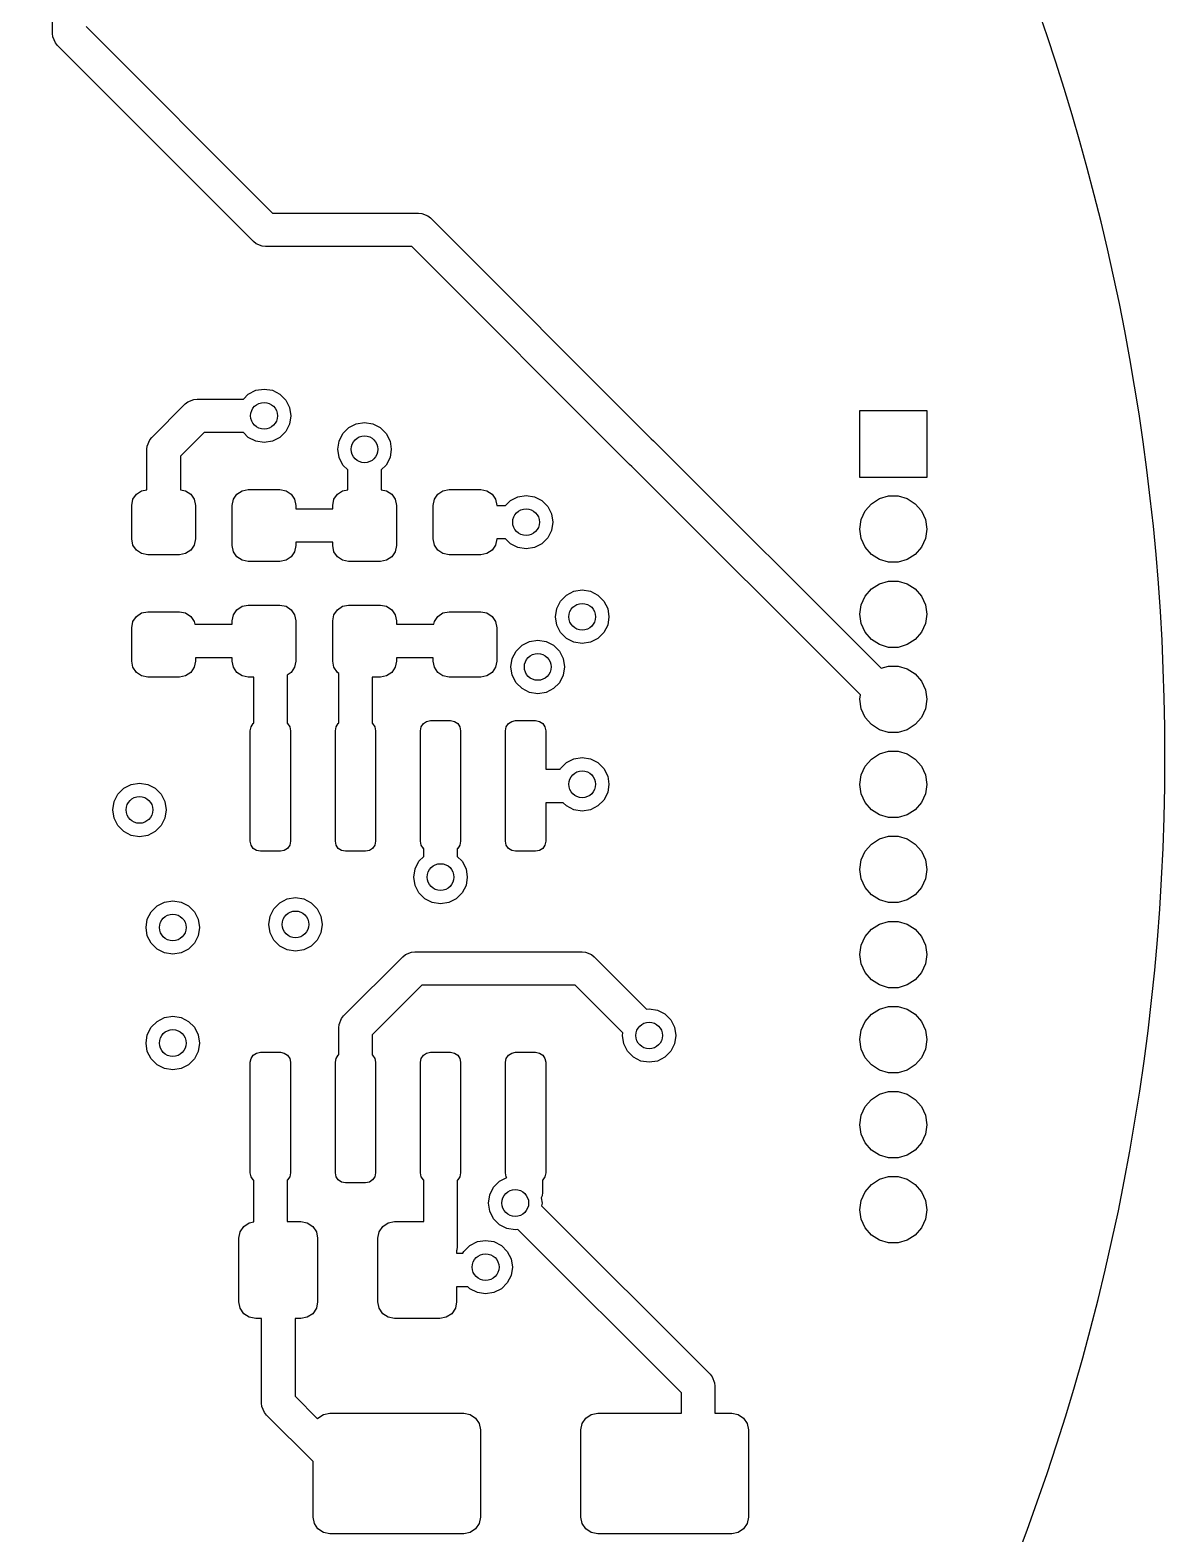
# Model space of a CAD drawing. Extents: x 116 to 183, y -110.2 to -37.6.
# Drawn here: x 166.01 to 182.95, y -82.69 to -60.24 of the extents above; entities that cross this region are included whole.
import ezdxf

# ---------------------------------------------------------------- set-up
doc = ezdxf.new("R2010")
doc.units = 0
doc.layers.add('BLACK', color=7, linetype='CONTINUOUS')

msp = doc.modelspace()

# ---------------------------------------------------------------- linework, layer by layer
at = {"layer": 'BLACK', "linetype": 'CONTINUOUS'}
for p, q in [((166.34224, -60.294318), (166.34224, -58.110793)), ((166.347044, -60.343091), (166.34224, -60.294318)), ((166.384373, -60.433211), (166.347044, -60.343091)), ((166.84224, -60.190764), (169.624725, -62.97325)), ((166.384377, -60.433215), (166.384373, -60.433211)), ((166.415463, -60.471095), (166.384377, -60.433215)), ((169.344395, -63.400026), (166.415463, -60.471095)), ((169.624725, -62.97325), (171.80825, -62.97325)), ((171.80825, -62.97325), (171.857023, -62.978054)), ((171.857023, -62.978054), (171.947143, -63.015383)), ((171.947143, -63.015383), (171.947147, -63.015387)), ((171.947147, -63.015387), (171.985027, -63.046473)), ((171.985027, -63.046473), (175.280044, -66.341491)), ((169.382274, -63.431112), (169.344395, -63.400026)), ((169.382279, -63.431117), (169.382274, -63.431112)), ((169.472399, -63.468446), (169.382279, -63.431117)), ((169.521172, -63.47325), (169.472399, -63.468446)), ((171.704696, -63.47325), (169.521172, -63.47325)), ((174.956224, -66.724777), (171.704696, -63.47325)), ((168.361108, -65.792132), (168.451228, -65.754803)), ((168.451228, -65.754803), (168.451237, -65.754803)), ((168.451237, -65.754803), (168.5, -65.75)), ((168.5, -65.75), (169.191279, -65.75)), ((169.191279, -65.75), (169.264886, -65.676393)), ((169.264886, -65.676393), (169.376393, -65.619577)), ((169.376393, -65.619577), (169.5, -65.6)), ((169.5, -65.6), (169.623607, -65.619577)), ((169.623607, -65.619577), (169.735114, -65.676393)), ((169.735114, -65.676393), (169.823607, -65.764886)), ((169.823607, -65.764886), (169.880423, -65.876393)), ((167.823223, -66.323223), (168.323223, -65.823223)), ((168.323223, -65.823223), (168.361108, -65.792132)), ((169.880423, -65.876393), (169.9, -66)), ((178.396, -66.921), (178.396, -65.921)), ((178.396, -65.921), (179.396, -65.921)), ((179.396, -65.921), (179.396, -66.921)), ((169.880423, -66.123607), (169.823607, -66.235114)), ((169.9, -66), (169.880423, -66.123607)), ((170.676393, -66.264886), (170.764886, -66.176393)), ((170.764886, -66.176393), (170.876393, -66.119577)), ((170.876393, -66.119577), (171, -66.1)), ((171, -66.1), (171.123607, -66.119577)), ((171.123607, -66.119577), (171.235114, -66.176393)), ((171.235114, -66.176393), (171.323607, -66.264886)), ((167.754804, -66.451227), (167.792133, -66.361107)), ((167.792133, -66.361107), (167.792137, -66.361102)), ((167.792137, -66.361102), (167.823223, -66.323223)), ((168.603554, -66.25), (168.25, -66.603554)), ((169.191279, -66.25), (168.603554, -66.25)), ((169.264886, -66.323607), (169.191279, -66.25)), ((169.376393, -66.380423), (169.264886, -66.323607)), ((169.5, -66.4), (169.376393, -66.380423)), ((169.623607, -66.380423), (169.5, -66.4)), ((169.735114, -66.323607), (169.623607, -66.380423)), ((169.823607, -66.235114), (169.735114, -66.323607)), ((170.6, -66.5), (170.619577, -66.376393)), ((170.619577, -66.376393), (170.676393, -66.264886)), ((171.323607, -66.264886), (171.380423, -66.376393)), ((171.380423, -66.376393), (171.4, -66.5)), ((175.280044, -66.341491), (175.316274, -66.371223)), ((175.316274, -66.371223), (178.713756, -69.768706)), ((167.75, -66.5), (167.754804, -66.451227)), ((167.75, -67.102486), (167.75, -66.5)), ((168.25, -66.603554), (168.25, -67.102486)), ((170.619577, -66.623607), (170.6, -66.5)), ((170.676393, -66.735114), (170.619577, -66.623607)), ((171.380423, -66.623607), (171.323607, -66.735114)), ((171.4, -66.5), (171.380423, -66.623607)), ((170.75, -66.808721), (170.676393, -66.735114)), ((170.75, -67.102486), (170.75, -66.808721)), ((171.323607, -66.735114), (171.25, -66.808721)), ((171.25, -66.808721), (171.25, -67.102486)), ((174.992451, -66.754508), (174.956224, -66.724777)), ((178.405169, -70.167225), (174.992451, -66.754508)), ((167.671613, -67.118079), (167.75, -67.102486)), ((168.25, -67.102486), (168.328387, -67.118079)), ((169.171613, -67.118079), (169.2625, -67.1)), ((169.2625, -67.1), (169.7375, -67.1)), ((169.7375, -67.1), (169.828387, -67.118079)), ((170.671613, -67.118079), (170.75, -67.102486)), ((171.25, -67.102486), (171.328387, -67.118079)), ((172.171613, -67.118079), (172.2625, -67.1)), ((172.2625, -67.1), (172.7375, -67.1)), ((172.7375, -67.1), (172.828387, -67.118079)), ((179.396, -66.921), (178.396, -66.921)), ((167.525, -67.3375), (167.543079, -67.246613)), ((167.525, -67.8375), (167.525, -67.3375)), ((167.543079, -67.246613), (167.594562, -67.169562)), ((167.594562, -67.169562), (167.671613, -67.118079)), ((168.328387, -67.118079), (168.405438, -67.169562)), ((168.405438, -67.169562), (168.456921, -67.246613)), ((168.456921, -67.246613), (168.475, -67.3375)), ((168.475, -67.3375), (168.475, -67.8375)), ((169.025, -67.3375), (169.043079, -67.246613)), ((169.025, -67.9375), (169.025, -67.3375)), ((169.043079, -67.246613), (169.094562, -67.169562)), ((169.094562, -67.169562), (169.171613, -67.118079)), ((169.828387, -67.118079), (169.905438, -67.169562)), ((169.905438, -67.169562), (169.956921, -67.246613)), ((169.956921, -67.246613), (169.975, -67.3375)), ((169.975, -67.3375), (169.975, -67.3875)), ((170.525, -67.3375), (170.543079, -67.246613)), ((170.525, -67.3875), (170.525, -67.3375)), ((170.543079, -67.246613), (170.594562, -67.169562)), ((170.594562, -67.169562), (170.671613, -67.118079)), ((171.328387, -67.118079), (171.405438, -67.169562)), ((171.405438, -67.169562), (171.456921, -67.246613)), ((171.456921, -67.246613), (171.475, -67.3375)), ((171.475, -67.3375), (171.475, -67.9375)), ((172.025, -67.3375), (172.043079, -67.246613)), ((172.025, -67.8375), (172.025, -67.3375)), ((172.043079, -67.246613), (172.094562, -67.169562)), ((172.094562, -67.169562), (172.171613, -67.118079)), ((172.828387, -67.118079), (172.905438, -67.169562)), ((172.905438, -67.169562), (172.956921, -67.246613)), ((172.956921, -67.246613), (172.975, -67.3375)), ((172.975, -67.3375), (173.103779, -67.3375)), ((173.103779, -67.3375), (173.177386, -67.263893)), ((173.177386, -67.263893), (173.288893, -67.207077)), ((173.288893, -67.207077), (173.4125, -67.1875)), ((173.4125, -67.1875), (173.536107, -67.207077)), ((173.536107, -67.207077), (173.647614, -67.263893)), ((173.647614, -67.263893), (173.736107, -67.352386)), ((178.475373, -67.42068), (178.56857, -67.313125)), ((178.56857, -67.313125), (178.688292, -67.236184)), ((178.688292, -67.236184), (178.824843, -67.196089)), ((178.824843, -67.196089), (178.967157, -67.196089)), ((178.967157, -67.196089), (179.103708, -67.236184)), ((179.103708, -67.236184), (179.22343, -67.313125)), ((179.22343, -67.313125), (179.316627, -67.42068)), ((169.975, -67.3875), (170.525, -67.3875)), ((173.736107, -67.352386), (173.792923, -67.463893)), ((173.792923, -67.463893), (173.8125, -67.5875)), ((178.396, -67.691), (178.416254, -67.550134)), ((178.416254, -67.550134), (178.475373, -67.42068)), ((179.316627, -67.42068), (179.375746, -67.550134)), ((179.375746, -67.550134), (179.396, -67.691)), ((173.792923, -67.711107), (173.736107, -67.822614)), ((173.8125, -67.5875), (173.792923, -67.711107)), ((178.416254, -67.831866), (178.396, -67.691)), ((179.396, -67.691), (179.375746, -67.831866)), ((167.543079, -67.928387), (167.525, -67.8375)), ((167.594562, -68.005438), (167.543079, -67.928387)), ((167.671613, -68.056921), (167.594562, -68.005438)), ((168.405438, -68.005438), (168.328387, -68.056921)), ((168.456921, -67.928387), (168.405438, -68.005438)), ((168.475, -67.8375), (168.456921, -67.928387)), ((169.043079, -68.028387), (169.025, -67.9375)), ((169.975, -67.9375), (169.956921, -68.028387)), ((170.525, -67.8875), (169.975, -67.8875)), ((169.975, -67.8875), (169.975, -67.9375)), ((170.525, -67.9375), (170.525, -67.8875)), ((170.543079, -68.028387), (170.525, -67.9375)), ((171.475, -67.9375), (171.456921, -68.028387)), ((172.043079, -67.928387), (172.025, -67.8375)), ((172.094562, -68.005438), (172.043079, -67.928387)), ((172.171613, -68.056921), (172.094562, -68.005438)), ((172.905438, -68.005438), (172.828387, -68.056921)), ((172.956921, -67.928387), (172.905438, -68.005438)), ((172.975, -67.8375), (172.956921, -67.928387)), ((173.103779, -67.8375), (172.975, -67.8375)), ((173.177386, -67.911107), (173.103779, -67.8375)), ((173.288893, -67.967923), (173.177386, -67.911107)), ((173.4125, -67.9875), (173.288893, -67.967923)), ((173.536107, -67.967923), (173.4125, -67.9875)), ((173.647614, -67.911107), (173.536107, -67.967923)), ((173.736107, -67.822614), (173.647614, -67.911107)), ((178.475373, -67.96132), (178.416254, -67.831866)), ((178.56857, -68.068875), (178.475373, -67.96132)), ((179.316627, -67.96132), (179.22343, -68.068875)), ((179.375746, -67.831866), (179.316627, -67.96132)), ((167.7625, -68.075), (167.671613, -68.056921)), ((168.2375, -68.075), (167.7625, -68.075)), ((168.328387, -68.056921), (168.2375, -68.075)), ((169.094562, -68.105438), (169.043079, -68.028387)), ((169.171613, -68.156921), (169.094562, -68.105438)), ((169.2625, -68.175), (169.171613, -68.156921)), ((169.7375, -68.175), (169.2625, -68.175)), ((169.828387, -68.156921), (169.7375, -68.175)), ((169.905438, -68.105438), (169.828387, -68.156921)), ((169.956921, -68.028387), (169.905438, -68.105438)), ((170.594562, -68.105438), (170.543079, -68.028387)), ((170.671613, -68.156921), (170.594562, -68.105438)), ((170.7625, -68.175), (170.671613, -68.156921)), ((171.2375, -68.175), (170.7625, -68.175)), ((171.328387, -68.156921), (171.2375, -68.175)), ((171.405438, -68.105438), (171.328387, -68.156921)), ((171.456921, -68.028387), (171.405438, -68.105438)), ((172.2625, -68.075), (172.171613, -68.056921)), ((172.7375, -68.075), (172.2625, -68.075)), ((172.828387, -68.056921), (172.7375, -68.075)), ((178.688292, -68.145816), (178.56857, -68.068875)), ((178.824843, -68.185911), (178.688292, -68.145816)), ((178.967157, -68.185911), (178.824843, -68.185911)), ((179.103708, -68.145816), (178.967157, -68.185911)), ((179.22343, -68.068875), (179.103708, -68.145816)), ((173.926393, -68.764886), (174.014886, -68.676393)), ((174.014886, -68.676393), (174.126393, -68.619577)), ((174.126393, -68.619577), (174.25, -68.6)), ((174.25, -68.6), (174.373607, -68.619577)), ((174.373607, -68.619577), (174.485114, -68.676393)), ((174.485114, -68.676393), (174.573607, -68.764886)), ((178.475373, -68.69068), (178.56857, -68.583125)), ((178.56857, -68.583125), (178.688292, -68.506184)), ((178.688292, -68.506184), (178.824843, -68.466089)), ((178.824843, -68.466089), (178.967157, -68.466089)), ((178.967157, -68.466089), (179.103708, -68.506184)), ((179.103708, -68.506184), (179.22343, -68.583125)), ((179.22343, -68.583125), (179.316627, -68.69068)), ((169.043079, -68.971613), (169.094562, -68.894562)), ((169.094562, -68.894562), (169.171613, -68.843079)), ((169.171613, -68.843079), (169.2625, -68.825)), ((169.2625, -68.825), (169.7375, -68.825)), ((169.7375, -68.825), (169.828387, -68.843079)), ((169.828387, -68.843079), (169.905438, -68.894562)), ((169.905438, -68.894562), (169.956921, -68.971613)), ((170.543079, -68.971613), (170.594562, -68.894562)), ((170.594562, -68.894562), (170.671613, -68.843079)), ((170.671613, -68.843079), (170.7625, -68.825)), ((170.7625, -68.825), (171.2375, -68.825)), ((171.2375, -68.825), (171.328387, -68.843079)), ((171.328387, -68.843079), (171.405438, -68.894562)), ((171.405438, -68.894562), (171.456921, -68.971613)), ((173.85, -69), (173.869577, -68.876393)), ((173.869577, -68.876393), (173.926393, -68.764886)), ((174.573607, -68.764886), (174.630423, -68.876393)), ((174.630423, -68.876393), (174.65, -69)), ((178.396, -68.961), (178.416254, -68.820134)), ((178.416254, -68.820134), (178.475373, -68.69068)), ((179.316627, -68.69068), (179.375746, -68.820134)), ((179.375746, -68.820134), (179.396, -68.961)), ((167.525, -69.1625), (167.543079, -69.071613)), ((167.543079, -69.071613), (167.594562, -68.994562)), ((167.594562, -68.994562), (167.671613, -68.943079)), ((167.671613, -68.943079), (167.7625, -68.925)), ((167.7625, -68.925), (168.2375, -68.925)), ((168.2375, -68.925), (168.328387, -68.943079)), ((168.328387, -68.943079), (168.405438, -68.994562)), ((168.405438, -68.994562), (168.456921, -69.071613)), ((168.456921, -69.071613), (168.465054, -69.1125)), ((168.465054, -69.1125), (169.025, -69.1125)), ((169.025, -69.0625), (169.043079, -68.971613)), ((169.025, -69.1125), (169.025, -69.0625)), ((169.956921, -68.971613), (169.975, -69.0625)), ((169.975, -69.0625), (169.975, -69.6625)), ((170.525, -69.0625), (170.543079, -68.971613)), ((170.525, -69.6625), (170.525, -69.0625)), ((171.456921, -68.971613), (171.475, -69.0625)), ((171.475, -69.0625), (171.475, -69.1125)), ((171.475, -69.1125), (172.034946, -69.1125)), ((172.034946, -69.1125), (172.043079, -69.071613)), ((172.043079, -69.071613), (172.094562, -68.994562)), ((172.094562, -68.994562), (172.171613, -68.943079)), ((172.171613, -68.943079), (172.2625, -68.925)), ((172.2625, -68.925), (172.7375, -68.925)), ((172.7375, -68.925), (172.828387, -68.943079)), ((172.828387, -68.943079), (172.905438, -68.994562)), ((172.905438, -68.994562), (172.956921, -69.071613)), ((172.956921, -69.071613), (172.975, -69.1625)), ((173.869577, -69.123607), (173.85, -69)), ((173.926393, -69.235114), (173.869577, -69.123607)), ((174.630423, -69.123607), (174.573607, -69.235114)), ((174.65, -69), (174.630423, -69.123607)), ((178.416254, -69.101866), (178.396, -68.961)), ((178.475373, -69.23132), (178.416254, -69.101866)), ((179.375746, -69.101866), (179.316627, -69.23132)), ((179.396, -68.961), (179.375746, -69.101866)), ((167.525, -69.6625), (167.525, -69.1625)), ((172.975, -69.1625), (172.975, -69.6625)), ((173.462991, -69.367844), (173.586598, -69.348267)), ((173.586598, -69.348267), (173.710205, -69.367844)), ((174.014886, -69.323607), (173.926393, -69.235114)), ((174.126393, -69.380423), (174.014886, -69.323607)), ((174.485114, -69.323607), (174.373607, -69.380423)), ((174.573607, -69.235114), (174.485114, -69.323607)), ((178.56857, -69.338875), (178.475373, -69.23132)), ((178.688292, -69.415816), (178.56857, -69.338875)), ((179.22343, -69.338875), (179.103708, -69.415816)), ((179.316627, -69.23132), (179.22343, -69.338875)), ((173.206175, -69.62466), (173.262991, -69.513153)), ((173.262991, -69.513153), (173.351484, -69.42466)), ((173.351484, -69.42466), (173.462991, -69.367844)), ((173.710205, -69.367844), (173.821712, -69.42466)), ((173.821712, -69.42466), (173.910205, -69.513153)), ((173.910205, -69.513153), (173.967021, -69.62466)), ((174.25, -69.4), (174.126393, -69.380423)), ((174.373607, -69.380423), (174.25, -69.4)), ((178.824843, -69.455911), (178.688292, -69.415816)), ((178.967157, -69.455911), (178.824843, -69.455911)), ((179.103708, -69.415816), (178.967157, -69.455911)), ((167.543079, -69.753387), (167.525, -69.6625)), ((167.594562, -69.830438), (167.543079, -69.753387)), ((168.456921, -69.753387), (168.405438, -69.830438)), ((168.475, -69.6625), (168.456921, -69.753387)), ((169.025, -69.6125), (168.475, -69.6125)), ((168.475, -69.6125), (168.475, -69.6625)), ((169.025, -69.6625), (169.025, -69.6125)), ((169.043079, -69.753387), (169.025, -69.6625)), ((169.094562, -69.830438), (169.043079, -69.753387)), ((169.956921, -69.753387), (169.905438, -69.830438)), ((169.975, -69.6625), (169.956921, -69.753387)), ((170.543079, -69.753387), (170.525, -69.6625)), ((170.594562, -69.830438), (170.543079, -69.753387)), ((171.456921, -69.753387), (171.405438, -69.830438)), ((171.475, -69.6625), (171.456921, -69.753387)), ((172.025, -69.6125), (171.475, -69.6125)), ((171.475, -69.6125), (171.475, -69.6625)), ((172.025, -69.6625), (172.025, -69.6125)), ((172.043079, -69.753387), (172.025, -69.6625)), ((172.094562, -69.830438), (172.043079, -69.753387)), ((172.956921, -69.753387), (172.905438, -69.830438)), ((172.975, -69.6625), (172.956921, -69.753387)), ((173.186598, -69.748267), (173.206175, -69.62466)), ((173.206175, -69.871874), (173.186598, -69.748267)), ((173.967021, -69.62466), (173.986598, -69.748267)), ((173.986598, -69.748267), (173.967021, -69.871874)), ((178.713756, -69.768706), (178.824843, -69.736089)), ((178.824843, -69.736089), (178.967157, -69.736089)), ((178.967157, -69.736089), (179.103708, -69.776184)), ((179.103708, -69.776184), (179.22343, -69.853125)), ((167.671613, -69.881921), (167.594562, -69.830438)), ((167.7625, -69.9), (167.671613, -69.881921)), ((168.2375, -69.9), (167.7625, -69.9)), ((168.328387, -69.881921), (168.2375, -69.9)), ((168.405438, -69.830438), (168.328387, -69.881921)), ((169.171613, -69.881921), (169.094562, -69.830438)), ((169.2625, -69.9), (169.171613, -69.881921)), ((169.345, -69.9), (169.2625, -69.9)), ((169.345, -70.58988), (169.345, -69.9)), ((169.905438, -69.830438), (169.845, -69.87082)), ((169.845, -69.87082), (169.845, -70.58988)), ((170.615, -69.844094), (170.594562, -69.830438)), ((170.615, -70.58988), (170.615, -69.844094)), ((171.2375, -69.9), (171.115, -69.9)), ((171.115, -69.9), (171.115, -70.58988)), ((171.328387, -69.881921), (171.2375, -69.9)), ((171.405438, -69.830438), (171.328387, -69.881921)), ((172.171613, -69.881921), (172.094562, -69.830438)), ((172.2625, -69.9), (172.171613, -69.881921)), ((172.7375, -69.9), (172.2625, -69.9)), ((172.828387, -69.881921), (172.7375, -69.9)), ((172.905438, -69.830438), (172.828387, -69.881921)), ((173.262991, -69.983381), (173.206175, -69.871874)), ((173.351484, -70.071874), (173.262991, -69.983381)), ((173.910205, -69.983381), (173.821712, -70.071874)), ((173.967021, -69.871874), (173.910205, -69.983381)), ((179.22343, -69.853125), (179.316627, -69.96068)), ((179.316627, -69.96068), (179.375746, -70.090134)), ((173.462991, -70.12869), (173.351484, -70.071874)), ((173.586598, -70.148267), (173.462991, -70.12869)), ((173.710205, -70.12869), (173.586598, -70.148267)), ((173.821712, -70.071874), (173.710205, -70.12869)), ((178.396, -70.231), (178.405169, -70.167225)), ((178.416254, -70.371866), (178.396, -70.231)), ((179.375746, -70.090134), (179.396, -70.231)), ((179.396, -70.231), (179.375746, -70.371866)), ((178.475373, -70.50132), (178.416254, -70.371866)), ((179.375746, -70.371866), (179.316627, -70.50132)), ((169.295, -70.7), (169.306418, -70.642597)), ((169.295, -72.35), (169.295, -70.7)), ((169.306418, -70.642597), (169.338934, -70.593934)), ((169.338934, -70.593934), (169.345, -70.58988)), ((169.845, -70.58988), (169.851066, -70.593934)), ((169.851066, -70.593934), (169.883582, -70.642597)), ((169.883582, -70.642597), (169.895, -70.7)), ((169.895, -70.7), (169.895, -72.35)), ((170.565, -70.7), (170.576418, -70.642597)), ((170.565, -72.35), (170.565, -70.7)), ((170.576418, -70.642597), (170.608934, -70.593934)), ((170.608934, -70.593934), (170.615, -70.58988)), ((171.115, -70.58988), (171.121066, -70.593934)), ((171.121066, -70.593934), (171.153582, -70.642597)), ((171.153582, -70.642597), (171.165, -70.7)), ((171.165, -70.7), (171.165, -72.35)), ((171.835, -70.7), (171.846418, -70.642597)), ((171.835, -72.35), (171.835, -70.7)), ((171.846418, -70.642597), (171.878934, -70.593934)), ((171.878934, -70.593934), (171.927597, -70.561418)), ((171.927597, -70.561418), (171.985, -70.55)), ((171.985, -70.55), (172.285, -70.55)), ((172.285, -70.55), (172.342403, -70.561418)), ((172.342403, -70.561418), (172.391066, -70.593934)), ((172.391066, -70.593934), (172.423582, -70.642597)), ((172.423582, -70.642597), (172.435, -70.7)), ((172.435, -70.7), (172.435, -72.35)), ((173.105, -70.7), (173.116418, -70.642597)), ((173.105, -72.35), (173.105, -70.7)), ((173.116418, -70.642597), (173.148934, -70.593934)), ((173.148934, -70.593934), (173.197597, -70.561418)), ((173.197597, -70.561418), (173.255, -70.55)), ((173.255, -70.55), (173.555, -70.55)), ((173.555, -70.55), (173.612403, -70.561418)), ((173.612403, -70.561418), (173.661066, -70.593934)), ((173.661066, -70.593934), (173.693582, -70.642597)), ((173.693582, -70.642597), (173.705, -70.7)), ((173.705, -70.7), (173.705, -71.275)), ((178.56857, -70.608875), (178.475373, -70.50132)), ((178.688292, -70.685816), (178.56857, -70.608875)), ((178.824843, -70.725911), (178.688292, -70.685816)), ((179.103708, -70.685816), (178.967157, -70.725911)), ((179.22343, -70.608875), (179.103708, -70.685816)), ((179.316627, -70.50132), (179.22343, -70.608875)), ((178.967157, -70.725911), (178.824843, -70.725911)), ((174.014886, -71.176393), (174.126393, -71.119577)), ((174.126393, -71.119577), (174.25, -71.1)), ((174.25, -71.1), (174.373607, -71.119577)), ((174.373607, -71.119577), (174.485114, -71.176393)), ((178.475373, -71.23068), (178.56857, -71.123125)), ((178.56857, -71.123125), (178.688292, -71.046184)), ((178.688292, -71.046184), (178.824843, -71.006089)), ((178.824843, -71.006089), (178.967157, -71.006089)), ((178.967157, -71.006089), (179.103708, -71.046184)), ((179.103708, -71.046184), (179.22343, -71.123125)), ((179.22343, -71.123125), (179.316627, -71.23068)), ((173.705, -71.275), (173.92124, -71.275)), ((173.92124, -71.275), (173.926393, -71.264886)), ((173.926393, -71.264886), (174.014886, -71.176393)), ((174.485114, -71.176393), (174.573607, -71.264886)), ((174.573607, -71.264886), (174.630423, -71.376393)), ((174.630423, -71.376393), (174.65, -71.5)), ((178.396, -71.501), (178.416254, -71.360134)), ((178.416254, -71.360134), (178.475373, -71.23068)), ((179.316627, -71.23068), (179.375746, -71.360134)), ((179.375746, -71.360134), (179.396, -71.501)), ((167.316393, -71.646886), (167.404886, -71.558393)), ((167.404886, -71.558393), (167.516393, -71.501577)), ((167.516393, -71.501577), (167.64, -71.482)), ((167.64, -71.482), (167.763607, -71.501577)), ((167.763607, -71.501577), (167.875114, -71.558393)), ((167.875114, -71.558393), (167.963607, -71.646886)), ((174.65, -71.5), (174.630423, -71.623607)), ((178.416254, -71.641866), (178.396, -71.501)), ((179.396, -71.501), (179.375746, -71.641866)), ((167.24, -71.882), (167.259577, -71.758393)), ((167.259577, -71.758393), (167.316393, -71.646886)), ((167.963607, -71.646886), (168.020423, -71.758393)), ((168.020423, -71.758393), (168.04, -71.882)), ((173.966279, -71.775), (173.705, -71.775)), ((173.705, -71.775), (173.705, -72.35)), ((174.014886, -71.823607), (173.966279, -71.775)), ((174.126393, -71.880423), (174.014886, -71.823607)), ((174.485114, -71.823607), (174.373607, -71.880423)), ((174.573607, -71.735114), (174.485114, -71.823607)), ((174.630423, -71.623607), (174.573607, -71.735114)), ((178.475373, -71.77132), (178.416254, -71.641866)), ((178.56857, -71.878875), (178.475373, -71.77132)), ((179.316627, -71.77132), (179.22343, -71.878875)), ((179.375746, -71.641866), (179.316627, -71.77132)), ((167.259577, -72.005607), (167.24, -71.882)), ((167.316393, -72.117114), (167.259577, -72.005607)), ((168.020423, -72.005607), (167.963607, -72.117114)), ((168.04, -71.882), (168.020423, -72.005607)), ((174.25, -71.9), (174.126393, -71.880423)), ((174.373607, -71.880423), (174.25, -71.9)), ((178.688292, -71.955816), (178.56857, -71.878875)), ((178.824843, -71.995911), (178.688292, -71.955816)), ((178.967157, -71.995911), (178.824843, -71.995911)), ((179.103708, -71.955816), (178.967157, -71.995911)), ((179.22343, -71.878875), (179.103708, -71.955816)), ((167.404886, -72.205607), (167.316393, -72.117114)), ((167.516393, -72.262423), (167.404886, -72.205607)), ((167.64, -72.282), (167.516393, -72.262423)), ((167.763607, -72.262423), (167.64, -72.282)), ((167.875114, -72.205607), (167.763607, -72.262423)), ((167.963607, -72.117114), (167.875114, -72.205607)), ((178.688292, -72.316184), (178.824843, -72.276089)), ((178.824843, -72.276089), (178.967157, -72.276089)), ((178.967157, -72.276089), (179.103708, -72.316184)), ((169.306418, -72.407403), (169.295, -72.35)), ((169.338934, -72.456066), (169.306418, -72.407403)), ((169.387597, -72.488582), (169.338934, -72.456066)), ((169.445, -72.5), (169.387597, -72.488582)), ((169.745, -72.5), (169.445, -72.5)), ((169.802403, -72.488582), (169.745, -72.5)), ((169.851066, -72.456066), (169.802403, -72.488582)), ((169.883582, -72.407403), (169.851066, -72.456066)), ((169.895, -72.35), (169.883582, -72.407403)), ((170.576418, -72.407403), (170.565, -72.35)), ((170.608934, -72.456066), (170.576418, -72.407403)), ((170.657597, -72.488582), (170.608934, -72.456066)), ((170.715, -72.5), (170.657597, -72.488582)), ((171.015, -72.5), (170.715, -72.5)), ((171.072403, -72.488582), (171.015, -72.5)), ((171.121066, -72.456066), (171.072403, -72.488582)), ((171.153582, -72.407403), (171.121066, -72.456066)), ((171.165, -72.35), (171.153582, -72.407403)), ((171.846418, -72.407403), (171.835, -72.35)), ((171.878934, -72.456066), (171.846418, -72.407403)), ((171.885, -72.460119), (171.878934, -72.456066)), ((171.885, -72.576279), (171.885, -72.460119)), ((172.391066, -72.456066), (172.385, -72.460119)), ((172.385, -72.460119), (172.385, -72.576279)), ((172.423582, -72.407403), (172.391066, -72.456066)), ((172.435, -72.35), (172.423582, -72.407403)), ((173.116418, -72.407403), (173.105, -72.35)), ((173.148934, -72.456066), (173.116418, -72.407403)), ((173.197597, -72.488582), (173.148934, -72.456066)), ((173.255, -72.5), (173.197597, -72.488582)), ((173.555, -72.5), (173.255, -72.5)), ((173.612403, -72.488582), (173.555, -72.5)), ((173.661066, -72.456066), (173.612403, -72.488582)), ((173.693582, -72.407403), (173.661066, -72.456066)), ((173.705, -72.35), (173.693582, -72.407403)), ((178.416254, -72.630134), (178.475373, -72.50068)), ((178.475373, -72.50068), (178.56857, -72.393125)), ((178.56857, -72.393125), (178.688292, -72.316184)), ((179.103708, -72.316184), (179.22343, -72.393125)), ((179.22343, -72.393125), (179.316627, -72.50068)), ((179.316627, -72.50068), (179.375746, -72.630134)), ((171.754577, -72.761393), (171.811393, -72.649886)), ((171.811393, -72.649886), (171.885, -72.576279)), ((172.385, -72.576279), (172.458607, -72.649886)), ((172.458607, -72.649886), (172.515423, -72.761393)), ((178.396, -72.771), (178.416254, -72.630134)), ((179.375746, -72.630134), (179.396, -72.771)), ((171.735, -72.885), (171.754577, -72.761393)), ((171.754577, -73.008607), (171.735, -72.885)), ((172.515423, -72.761393), (172.535, -72.885)), ((172.535, -72.885), (172.515423, -73.008607)), ((178.416254, -72.911866), (178.396, -72.771)), ((178.475373, -73.04132), (178.416254, -72.911866)), ((179.375746, -72.911866), (179.316627, -73.04132)), ((179.396, -72.771), (179.375746, -72.911866)), ((171.811393, -73.120114), (171.754577, -73.008607)), ((171.899886, -73.208607), (171.811393, -73.120114)), ((172.458607, -73.120114), (172.370114, -73.208607)), ((172.515423, -73.008607), (172.458607, -73.120114)), ((178.56857, -73.148875), (178.475373, -73.04132)), ((178.688292, -73.225816), (178.56857, -73.148875)), ((179.22343, -73.148875), (179.103708, -73.225816)), ((179.316627, -73.04132), (179.22343, -73.148875)), ((167.813893, -73.402386), (167.902386, -73.313893)), ((167.902386, -73.313893), (168.013893, -73.257077)), ((168.013893, -73.257077), (168.1375, -73.2375)), ((168.1375, -73.2375), (168.261107, -73.257077)), ((168.261107, -73.257077), (168.372614, -73.313893)), ((168.372614, -73.313893), (168.461107, -73.402386)), ((169.588944, -73.468319), (169.64576, -73.356812)), ((169.64576, -73.356812), (169.734253, -73.268319)), ((169.734253, -73.268319), (169.84576, -73.211503)), ((169.84576, -73.211503), (169.969367, -73.191926)), ((169.969367, -73.191926), (170.092974, -73.211503)), ((170.092974, -73.211503), (170.204481, -73.268319)), ((170.204481, -73.268319), (170.292974, -73.356812)), ((170.292974, -73.356812), (170.34979, -73.468319)), ((172.011393, -73.265423), (171.899886, -73.208607)), ((172.135, -73.285), (172.011393, -73.265423)), ((172.258607, -73.265423), (172.135, -73.285)), ((172.370114, -73.208607), (172.258607, -73.265423)), ((178.824843, -73.265911), (178.688292, -73.225816)), ((178.967157, -73.265911), (178.824843, -73.265911)), ((179.103708, -73.225816), (178.967157, -73.265911)), ((167.7375, -73.6375), (167.757077, -73.513893)), ((167.757077, -73.513893), (167.813893, -73.402386)), ((168.461107, -73.402386), (168.517923, -73.513893)), ((168.517923, -73.513893), (168.5375, -73.6375)), ((169.569367, -73.591926), (169.588944, -73.468319)), ((169.588944, -73.715533), (169.569367, -73.591926)), ((170.34979, -73.468319), (170.369367, -73.591926)), ((170.369367, -73.591926), (170.34979, -73.715533)), ((178.56857, -73.663125), (178.688292, -73.586184)), ((178.688292, -73.586184), (178.824843, -73.546089)), ((178.824843, -73.546089), (178.967157, -73.546089)), ((178.967157, -73.546089), (179.103708, -73.586184)), ((179.103708, -73.586184), (179.22343, -73.663125)), ((167.757077, -73.761107), (167.7375, -73.6375)), ((167.813893, -73.872614), (167.757077, -73.761107)), ((168.517923, -73.761107), (168.461107, -73.872614)), ((168.5375, -73.6375), (168.517923, -73.761107)), ((169.64576, -73.82704), (169.588944, -73.715533)), ((169.734253, -73.915533), (169.64576, -73.82704)), ((170.292974, -73.82704), (170.204481, -73.915533)), ((170.34979, -73.715533), (170.292974, -73.82704)), ((178.416254, -73.900134), (178.475373, -73.77068)), ((178.475373, -73.77068), (178.56857, -73.663125)), ((179.22343, -73.663125), (179.316627, -73.77068)), ((179.316627, -73.77068), (179.375746, -73.900134)), ((167.902386, -73.961107), (167.813893, -73.872614)), ((168.013893, -74.017923), (167.902386, -73.961107)), ((168.1375, -74.0375), (168.013893, -74.017923)), ((168.261107, -74.017923), (168.1375, -74.0375)), ((168.372614, -73.961107), (168.261107, -74.017923)), ((168.461107, -73.872614), (168.372614, -73.961107)), ((169.84576, -73.972349), (169.734253, -73.915533)), ((169.969367, -73.991926), (169.84576, -73.972349)), ((170.092974, -73.972349), (169.969367, -73.991926)), ((170.204481, -73.915533), (170.092974, -73.972349)), ((170.688223, -74.958223), (171.573223, -74.073223)), ((171.573223, -74.073223), (171.611102, -74.042137)), ((171.611102, -74.042137), (171.611107, -74.042133)), ((171.611107, -74.042133), (171.701227, -74.004804)), ((171.701227, -74.004804), (171.75, -74)), ((171.75, -74), (174.25, -74)), ((174.25, -74), (174.298773, -74.004804)), ((174.298773, -74.004804), (174.388893, -74.042133)), ((174.388893, -74.042133), (174.388897, -74.042137)), ((174.388897, -74.042137), (174.426777, -74.073223)), ((174.426777, -74.073223), (175.209903, -74.85635)), ((178.396, -74.041), (178.416254, -73.900134)), ((178.416254, -74.181866), (178.396, -74.041)), ((179.375746, -73.900134), (179.396, -74.041)), ((179.396, -74.041), (179.375746, -74.181866)), ((178.475373, -74.31132), (178.416254, -74.181866)), ((179.375746, -74.181866), (179.316627, -74.31132)), ((171.853554, -74.5), (171.115, -75.238554)), ((174.146446, -74.5), (171.853554, -74.5)), ((174.85635, -75.209903), (174.146446, -74.5)), ((178.56857, -74.418875), (178.475373, -74.31132)), ((178.688292, -74.495816), (178.56857, -74.418875)), ((178.824843, -74.535911), (178.688292, -74.495816)), ((179.103708, -74.495816), (178.967157, -74.535911)), ((179.22343, -74.418875), (179.103708, -74.495816)), ((179.316627, -74.31132), (179.22343, -74.418875)), ((178.967157, -74.535911), (178.824843, -74.535911)), ((168.013893, -74.982077), (168.1375, -74.9625)), ((168.1375, -74.9625), (168.261107, -74.982077)), ((170.657137, -74.996102), (170.688223, -74.958223)), ((175.209903, -74.85635), (175.25, -74.85)), ((175.25, -74.85), (175.373607, -74.869577)), ((175.373607, -74.869577), (175.485114, -74.926393)), ((175.485114, -74.926393), (175.573607, -75.014886)), ((178.475373, -75.04068), (178.56857, -74.933125)), ((178.56857, -74.933125), (178.688292, -74.856184)), ((178.688292, -74.856184), (178.824843, -74.816089)), ((178.824843, -74.816089), (178.967157, -74.816089)), ((178.967157, -74.816089), (179.103708, -74.856184)), ((179.103708, -74.856184), (179.22343, -74.933125)), ((179.22343, -74.933125), (179.316627, -75.04068)), ((167.757077, -75.238893), (167.813893, -75.127386)), ((167.813893, -75.127386), (167.902386, -75.038893)), ((167.902386, -75.038893), (168.013893, -74.982077)), ((168.261107, -74.982077), (168.372614, -75.038893)), ((168.372614, -75.038893), (168.461107, -75.127386)), ((168.461107, -75.127386), (168.517923, -75.238893)), ((170.615, -75.135), (170.619804, -75.086227)), ((170.615, -75.53988), (170.615, -75.135)), ((170.619804, -75.086227), (170.657133, -74.996107)), ((170.657133, -74.996107), (170.657137, -74.996102)), ((175.573607, -75.014886), (175.630423, -75.126393)), ((175.630423, -75.126393), (175.65, -75.25)), ((178.396, -75.311), (178.416254, -75.170134)), ((178.416254, -75.170134), (178.475373, -75.04068)), ((179.316627, -75.04068), (179.375746, -75.170134)), ((179.375746, -75.170134), (179.396, -75.311)), ((167.7375, -75.3625), (167.757077, -75.238893)), ((167.757077, -75.486107), (167.7375, -75.3625)), ((168.517923, -75.238893), (168.5375, -75.3625)), ((168.5375, -75.3625), (168.517923, -75.486107)), ((171.115, -75.238554), (171.115, -75.53988)), ((174.85, -75.25), (174.85635, -75.209903)), ((174.869577, -75.373607), (174.85, -75.25)), ((174.926393, -75.485114), (174.869577, -75.373607)), ((175.630423, -75.373607), (175.573607, -75.485114)), ((175.65, -75.25), (175.630423, -75.373607)), ((178.416254, -75.451866), (178.396, -75.311)), ((179.396, -75.311), (179.375746, -75.451866)), ((167.813893, -75.597614), (167.757077, -75.486107)), ((167.902386, -75.686107), (167.813893, -75.597614)), ((168.461107, -75.597614), (168.372614, -75.686107)), ((168.517923, -75.486107), (168.461107, -75.597614)), ((169.295, -75.65), (169.306418, -75.592597)), ((169.306418, -75.592597), (169.338934, -75.543934)), ((169.338934, -75.543934), (169.387597, -75.511418)), ((169.387597, -75.511418), (169.445, -75.5)), ((169.445, -75.5), (169.745, -75.5)), ((169.745, -75.5), (169.802403, -75.511418)), ((169.802403, -75.511418), (169.851066, -75.543934)), ((169.851066, -75.543934), (169.883582, -75.592597)), ((169.883582, -75.592597), (169.895, -75.65)), ((170.565, -75.65), (170.576418, -75.592597)), ((170.576418, -75.592597), (170.608934, -75.543934)), ((170.608934, -75.543934), (170.615, -75.53988)), ((171.115, -75.53988), (171.121066, -75.543934)), ((171.121066, -75.543934), (171.153582, -75.592597)), ((171.153582, -75.592597), (171.165, -75.65)), ((171.835, -75.65), (171.846418, -75.592597)), ((171.846418, -75.592597), (171.878934, -75.543934)), ((171.878934, -75.543934), (171.927597, -75.511418)), ((171.927597, -75.511418), (171.985, -75.5)), ((171.985, -75.5), (172.285, -75.5)), ((172.285, -75.5), (172.342403, -75.511418)), ((172.342403, -75.511418), (172.391066, -75.543934)), ((172.391066, -75.543934), (172.423582, -75.592597)), ((172.423582, -75.592597), (172.435, -75.65)), ((173.105, -75.65), (173.116418, -75.592597)), ((173.116418, -75.592597), (173.148934, -75.543934)), ((173.148934, -75.543934), (173.197597, -75.511418)), ((173.197597, -75.511418), (173.255, -75.5)), ((173.255, -75.5), (173.555, -75.5)), ((173.555, -75.5), (173.612403, -75.511418)), ((173.612403, -75.511418), (173.661066, -75.543934)), ((173.661066, -75.543934), (173.693582, -75.592597)), ((173.693582, -75.592597), (173.705, -75.65)), ((175.014886, -75.573607), (174.926393, -75.485114)), ((175.126393, -75.630423), (175.014886, -75.573607)), ((175.25, -75.65), (175.126393, -75.630423)), ((175.373607, -75.630423), (175.25, -75.65)), ((175.485114, -75.573607), (175.373607, -75.630423)), ((175.573607, -75.485114), (175.485114, -75.573607)), ((178.475373, -75.58132), (178.416254, -75.451866)), ((178.56857, -75.688875), (178.475373, -75.58132)), ((179.316627, -75.58132), (179.22343, -75.688875)), ((179.375746, -75.451866), (179.316627, -75.58132)), ((168.013893, -75.742923), (167.902386, -75.686107)), ((168.1375, -75.7625), (168.013893, -75.742923)), ((168.261107, -75.742923), (168.1375, -75.7625)), ((168.372614, -75.686107), (168.261107, -75.742923)), ((169.295, -77.3), (169.295, -75.65)), ((169.895, -75.65), (169.895, -77.3)), ((170.565, -77.3), (170.565, -75.65)), ((171.165, -75.65), (171.165, -77.3)), ((171.835, -77.3), (171.835, -75.65)), ((172.435, -75.65), (172.435, -77.3)), ((173.105, -77.3), (173.105, -75.65)), ((173.705, -75.65), (173.705, -77.3)), ((178.688292, -75.765816), (178.56857, -75.688875)), ((178.824843, -75.805911), (178.688292, -75.765816)), ((178.967157, -75.805911), (178.824843, -75.805911)), ((179.103708, -75.765816), (178.967157, -75.805911)), ((179.22343, -75.688875), (179.103708, -75.765816)), ((178.688292, -76.126184), (178.824843, -76.086089)), ((178.824843, -76.086089), (178.967157, -76.086089)), ((178.967157, -76.086089), (179.103708, -76.126184)), ((178.416254, -76.440134), (178.475373, -76.31068)), ((178.475373, -76.31068), (178.56857, -76.203125)), ((178.56857, -76.203125), (178.688292, -76.126184)), ((179.103708, -76.126184), (179.22343, -76.203125)), ((179.22343, -76.203125), (179.316627, -76.31068)), ((179.316627, -76.31068), (179.375746, -76.440134)), ((178.396, -76.581), (178.416254, -76.440134)), ((179.375746, -76.440134), (179.396, -76.581)), ((178.416254, -76.721866), (178.396, -76.581)), ((178.475373, -76.85132), (178.416254, -76.721866)), ((179.375746, -76.721866), (179.316627, -76.85132)), ((179.396, -76.581), (179.375746, -76.721866)), ((178.56857, -76.958875), (178.475373, -76.85132)), ((178.688292, -77.035816), (178.56857, -76.958875)), ((179.22343, -76.958875), (179.103708, -77.035816)), ((179.316627, -76.85132), (179.22343, -76.958875)), ((178.824843, -77.075911), (178.688292, -77.035816)), ((178.967157, -77.075911), (178.824843, -77.075911)), ((179.103708, -77.035816), (178.967157, -77.075911)), ((169.306418, -77.357403), (169.295, -77.3)), ((169.338934, -77.406066), (169.306418, -77.357403)), ((169.345, -77.410119), (169.338934, -77.406066)), ((169.345, -78.030967), (169.345, -77.410119)), ((169.851066, -77.406066), (169.845, -77.410119)), ((169.845, -77.410119), (169.845, -78.025)), ((169.883582, -77.357403), (169.851066, -77.406066)), ((169.895, -77.3), (169.883582, -77.357403)), ((170.576418, -77.357403), (170.565, -77.3)), ((170.608934, -77.406066), (170.576418, -77.357403)), ((170.657597, -77.438582), (170.608934, -77.406066)), ((170.715, -77.45), (170.657597, -77.438582)), ((171.072403, -77.438582), (171.015, -77.45)), ((171.121066, -77.406066), (171.072403, -77.438582)), ((171.153582, -77.357403), (171.121066, -77.406066)), ((171.165, -77.3), (171.153582, -77.357403)), ((171.846418, -77.357403), (171.835, -77.3)), ((171.878934, -77.406066), (171.846418, -77.357403)), ((171.885, -77.410119), (171.878934, -77.406066)), ((171.885, -78.025), (171.885, -77.410119)), ((172.391066, -77.406066), (172.385, -77.410119)), ((172.385, -77.410119), (172.385, -78.4025)), ((172.423582, -77.357403), (172.391066, -77.406066)), ((172.435, -77.3), (172.423582, -77.357403)), ((172.926393, -77.514886), (173.014886, -77.426393)), ((173.014886, -77.426393), (173.125019, -77.370276)), ((173.116418, -77.357403), (173.105, -77.3)), ((173.125019, -77.370276), (173.116418, -77.357403)), ((173.661066, -77.406066), (173.655, -77.410119)), ((173.655, -77.410119), (173.655, -77.595)), ((173.693582, -77.357403), (173.661066, -77.406066)), ((173.705, -77.3), (173.693582, -77.357403)), ((178.56857, -77.473125), (178.688292, -77.396184)), ((178.688292, -77.396184), (178.824843, -77.356089)), ((178.824843, -77.356089), (178.967157, -77.356089)), ((178.967157, -77.356089), (179.103708, -77.396184)), ((179.103708, -77.396184), (179.22343, -77.473125)), ((171.015, -77.45), (170.715, -77.45)), ((172.85, -77.75), (172.869577, -77.626393)), ((172.869577, -77.626393), (172.926393, -77.514886)), ((173.650196, -77.643773), (173.637883, -77.673497)), ((173.655, -77.595), (173.650196, -77.643773)), ((178.416254, -77.710134), (178.475373, -77.58068)), ((178.475373, -77.58068), (178.56857, -77.473125)), ((179.22343, -77.473125), (179.316627, -77.58068)), ((179.316627, -77.58068), (179.375746, -77.710134)), ((172.869577, -77.873607), (172.85, -77.75)), ((172.926393, -77.985114), (172.869577, -77.873607)), ((173.637883, -77.673497), (173.65, -77.75)), ((173.65, -77.75), (173.643649, -77.790095)), ((173.643649, -77.790095), (176.158776, -80.305223)), ((178.396, -77.851), (178.416254, -77.710134)), ((178.416254, -77.991866), (178.396, -77.851)), ((179.375746, -77.710134), (179.396, -77.851)), ((179.396, -77.851), (179.375746, -77.991866)), ((169.14403, -78.179329), (169.198223, -78.098223)), ((169.198223, -78.098223), (169.279329, -78.04403)), ((169.279329, -78.04403), (169.345, -78.030967)), ((169.845, -78.025), (170.05, -78.025)), ((170.05, -78.025), (170.145671, -78.04403)), ((170.145671, -78.04403), (170.226777, -78.098223)), ((170.226777, -78.098223), (170.28097, -78.179329)), ((171.21903, -78.179329), (171.273223, -78.098223)), ((171.273223, -78.098223), (171.354329, -78.04403)), ((171.354329, -78.04403), (171.45, -78.025)), ((171.45, -78.025), (171.885, -78.025)), ((173.014886, -78.073607), (172.926393, -77.985114)), ((173.126393, -78.130423), (173.014886, -78.073607)), ((178.475373, -78.12132), (178.416254, -77.991866)), ((179.375746, -77.991866), (179.316627, -78.12132)), ((169.125, -78.275), (169.14403, -78.179329)), ((169.125, -79.225), (169.125, -78.275)), ((170.28097, -78.179329), (170.3, -78.275)), ((170.3, -78.275), (170.3, -79.225)), ((171.2, -78.275), (171.21903, -78.179329)), ((171.2, -79.225), (171.2, -78.275)), ((172.572837, -78.3836), (172.684344, -78.326784)), ((172.684344, -78.326784), (172.807951, -78.307207)), ((172.807951, -78.307207), (172.931558, -78.326784)), ((172.931558, -78.326784), (173.043065, -78.3836)), ((173.25, -78.15), (173.126393, -78.130423)), ((173.290095, -78.143649), (173.25, -78.15)), ((175.732, -80.585553), (173.290095, -78.143649)), ((178.56857, -78.228875), (178.475373, -78.12132)), ((178.688292, -78.305816), (178.56857, -78.228875)), ((178.824843, -78.345911), (178.688292, -78.305816)), ((179.103708, -78.305816), (178.967157, -78.345911)), ((179.22343, -78.228875), (179.103708, -78.305816)), ((179.316627, -78.12132), (179.22343, -78.228875)), ((172.380196, -78.451273), (172.375, -78.463817)), ((172.375, -78.463817), (172.375, -78.5)), ((172.375, -78.5), (172.470125, -78.5)), ((172.385, -78.4025), (172.380196, -78.451273)), ((172.470125, -78.5), (172.484344, -78.472093)), ((172.484344, -78.472093), (172.572837, -78.3836)), ((173.043065, -78.3836), (173.131558, -78.472093)), ((173.131558, -78.472093), (173.188374, -78.5836)), ((178.967157, -78.345911), (178.824843, -78.345911)), ((173.188374, -78.5836), (173.207951, -78.707207)), ((173.207951, -78.707207), (173.188374, -78.830814)), ((172.542023, -79), (172.375, -79)), ((172.375, -79), (172.375, -79.225)), ((172.572837, -79.030814), (172.542023, -79)), ((173.131558, -78.942321), (173.043065, -79.030814)), ((173.188374, -78.830814), (173.131558, -78.942321)), ((169.14403, -79.320671), (169.125, -79.225)), ((170.3, -79.225), (170.28097, -79.320671)), ((171.21903, -79.320671), (171.2, -79.225)), ((172.375, -79.225), (172.35597, -79.320671)), ((172.684344, -79.08763), (172.572837, -79.030814)), ((172.807951, -79.107207), (172.684344, -79.08763)), ((172.931558, -79.08763), (172.807951, -79.107207)), ((173.043065, -79.030814), (172.931558, -79.08763)), ((169.198223, -79.401777), (169.14403, -79.320671)), ((169.279329, -79.45597), (169.198223, -79.401777)), ((169.375, -79.475), (169.279329, -79.45597)), ((170.145671, -79.45597), (170.05, -79.475)), ((170.226777, -79.401777), (170.145671, -79.45597)), ((170.28097, -79.320671), (170.226777, -79.401777)), ((171.273223, -79.401777), (171.21903, -79.320671)), ((171.354329, -79.45597), (171.273223, -79.401777)), ((171.45, -79.475), (171.354329, -79.45597)), ((172.220671, -79.45597), (172.125, -79.475)), ((172.301777, -79.401777), (172.220671, -79.45597)), ((172.35597, -79.320671), (172.301777, -79.401777)), ((169.4625, -79.475), (169.375, -79.475)), ((169.4625, -80.7375), (169.4625, -79.475)), ((170.05, -79.475), (169.9625, -79.475)), ((169.9625, -79.475), (169.9625, -80.633946)), ((172.125, -79.475), (171.45, -79.475)), ((176.158776, -80.305223), (176.189862, -80.343102)), ((176.189862, -80.343102), (176.189867, -80.343107)), ((176.189867, -80.343107), (176.227196, -80.433227)), ((176.227196, -80.433227), (176.232, -80.482)), ((176.232, -80.482), (176.232, -80.888)), ((169.467304, -80.786273), (169.4625, -80.7375)), ((169.504633, -80.876393), (169.467304, -80.786273)), ((169.9625, -80.633946), (170.299036, -80.970482)), ((175.732, -80.888), (175.732, -80.585553)), ((169.504637, -80.876397), (169.504633, -80.876393)), ((169.535723, -80.914277), (169.504637, -80.876397)), ((170.232, -81.610553), (169.535723, -80.914277)), ((170.299036, -80.970482), (170.305223, -80.961223)), ((170.305223, -80.961223), (170.386329, -80.90703)), ((170.386329, -80.90703), (170.482, -80.888)), ((170.482, -80.888), (172.482, -80.888)), ((172.482, -80.888), (172.577671, -80.90703)), ((172.577671, -80.90703), (172.658777, -80.961223)), ((172.658777, -80.961223), (172.71297, -81.042329)), ((174.25103, -81.042329), (174.305223, -80.961223)), ((174.305223, -80.961223), (174.386329, -80.90703)), ((174.386329, -80.90703), (174.482, -80.888)), ((174.482, -80.888), (175.732, -80.888)), ((176.232, -80.888), (176.482, -80.888)), ((176.482, -80.888), (176.577671, -80.90703)), ((176.577671, -80.90703), (176.658777, -80.961223)), ((176.658777, -80.961223), (176.71297, -81.042329)), ((172.71297, -81.042329), (172.732, -81.138)), ((172.732, -81.138), (172.732, -82.438)), ((174.232, -81.138), (174.25103, -81.042329)), ((174.232, -82.438), (174.232, -81.138)), ((176.71297, -81.042329), (176.732, -81.138)), ((176.732, -81.138), (176.732, -82.438)), ((170.232, -82.438), (170.232, -81.610553)), ((170.25103, -82.533671), (170.232, -82.438)), ((170.305223, -82.614777), (170.25103, -82.533671)), ((172.71297, -82.533671), (172.658777, -82.614777)), ((172.732, -82.438), (172.71297, -82.533671)), ((174.25103, -82.533671), (174.232, -82.438)), ((174.305223, -82.614777), (174.25103, -82.533671)), ((176.71297, -82.533671), (176.658777, -82.614777)), ((176.732, -82.438), (176.71297, -82.533671)), ((170.386329, -82.66897), (170.305223, -82.614777)), ((170.482, -82.688), (170.386329, -82.66897)), ((172.482, -82.688), (170.482, -82.688)), ((172.577671, -82.66897), (172.482, -82.688)), ((172.658777, -82.614777), (172.577671, -82.66897)), ((174.386329, -82.66897), (174.305223, -82.614777)), ((174.482, -82.688), (174.386329, -82.66897)), ((176.482, -82.688), (174.482, -82.688)), ((176.577671, -82.66897), (176.482, -82.688)), ((176.658777, -82.614777), (176.577671, -82.66897))]:
    msp.add_line(p, q, dxfattribs=at)
at = {"layer": 'BLACK'}
for centre in [(169.5, -66), (171, -66.5), (173.4125, -67.5875), (174.25, -69), (173.586598, -69.748267), (174.25, -71.5), (167.64, -71.882), (172.135, -72.885), (169.969367, -73.591926), (168.1375, -73.6375), (168.1375, -75.3625), (175.25, -75.25), (173.25, -77.75), (172.807951, -78.707207)]:
    msp.add_circle(centre, 0.2, dxfattribs=at)
for centre, radius, start, end in [((149.450502, -71.074296), 33.5, 0, 180), ((149.45048, -71.07428), 33.500022, -49.6070424, -0.0000274)]:
    msp.add_arc(centre, radius, start, end, dxfattribs=at)

doc.saveas('drawing.dxf')
